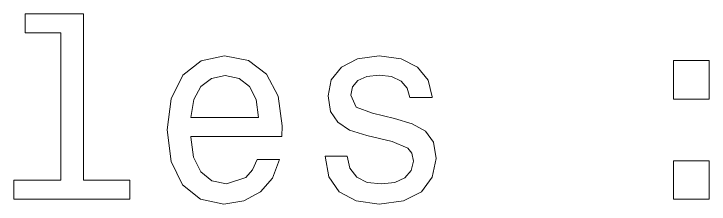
# Model space of a CAD drawing. Extents: x 0 to 297, y 0 to 210.
# Drawn here: x 77.19 to 90.75, y 90.79 to 94.51 of the extents above; entities that cross this region are included whole.
import ezdxf

# ---------------------------------------------------------------- set-up
doc = ezdxf.new("R2010")
doc.units = 0

msp = doc.modelspace()

# ---------------------------------------------------------------- linework, layer by layer
at = {"color": 7, "lineweight": 13}
for points in [[(78.098846, 94.138435), (78.098846, 91.263794), (77.186028, 91.263794), (77.186028, 90.890594), (79.450439, 90.890594), (79.450439, 91.263794), (78.542656, 91.263794), (78.542656, 94.511635), (77.402885, 94.511635), (77.402885, 94.138435)], [(80.64064, 92.116096), (82.415848, 92.116096), (82.420898, 92.322868), (82.340202, 92.90284), (82.118301, 93.336563), (81.765274, 93.598808), (81.296257, 93.694626), (80.837326, 93.593765), (80.484299, 93.31134), (80.257355, 92.852409), (80.176659, 92.247223), (80.252304, 91.626907), (80.479248, 91.173012), (80.82724, 90.890594), (81.281128, 90.794777), (81.6745, 90.860336), (81.997269, 91.031807), (82.234299, 91.304138), (82.370468, 91.667252), (81.931702, 91.667252), (81.840927, 91.465523), (81.709801, 91.314224), (81.336601, 91.193192), (81.049133, 91.248665), (80.832275, 91.425179), (80.691071, 91.712639), (80.64064, 92.100967)], [(84.6147, 92.469124), (84.18602, 92.569992), (83.868301, 92.685982), (83.76239, 92.923012), (83.792648, 93.089439), (83.89856, 93.21048), (84.07003, 93.286125), (84.317146, 93.316383), (84.554184, 93.286125), (84.740784, 93.195351), (84.861816, 93.059181), (84.912247, 92.877625), (85.345963, 92.877625), (85.345963, 92.887711), (85.270317, 93.215523), (85.063545, 93.472725), (84.740784, 93.634109), (84.317146, 93.694626), (83.888474, 93.634109), (83.57579, 93.467682), (83.379105, 93.220566), (83.318588, 92.907883), (83.363983, 92.605293), (83.505188, 92.393478), (83.737175, 92.24218), (84.075073, 92.136269), (84.569305, 92.015236), (84.871902, 91.889153), (84.952591, 91.788292), (84.982849, 91.636993), (84.937469, 91.450394), (84.816429, 91.309181), (84.619743, 91.218407), (84.357498, 91.188148), (84.080116, 91.218407), (83.878387, 91.32431), (83.742218, 91.495781), (83.686745, 91.732811), (83.258072, 91.732811), (83.328674, 91.329353), (83.535446, 91.03685), (83.863258, 90.860336), (84.317146, 90.794777), (84.791214, 90.860336), (85.139191, 91.03685), (85.351013, 91.319267), (85.426659, 91.687424), (85.371185, 92.00515), (85.214844, 92.222008), (84.957642, 92.36322)], [(90.056343, 92.847366), (90.752304, 92.847366), (90.752304, 93.598808), (90.056343, 93.598808)], [(80.64064, 92.489296), (80.696106, 92.83728), (80.832275, 93.094482), (81.039047, 93.250824), (81.311386, 93.306297), (81.578674, 93.250824), (81.785446, 93.094482), (81.91153, 92.83728), (81.956917, 92.489296)], [(90.056343, 90.890594), (90.752304, 90.890594), (90.752304, 91.642036), (90.056343, 91.642036)]]:
    msp.add_lwpolyline(points, close=True, dxfattribs=at)

doc.saveas('drawing.dxf')
